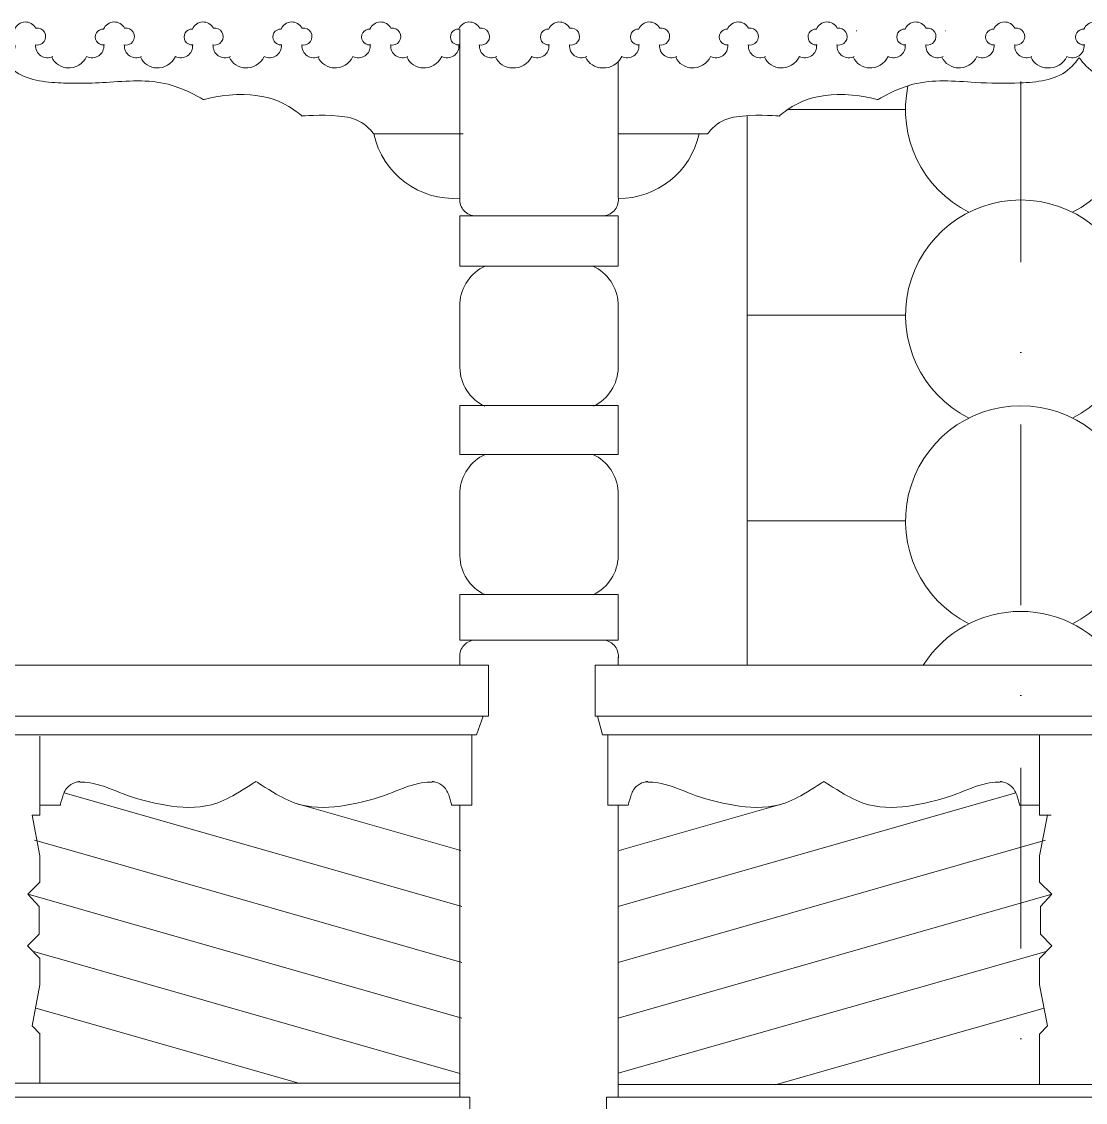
# Model space of a CAD drawing. Header units: millimetres. Extents: x 2399 to 111977, y 1313 to 59551.
# Drawn here: x 64802 to 66880, y 32044 to 34155 of the extents above; entities that cross this region are included whole.
import ezdxf

# ---------------------------------------------------------------- set-up
doc = ezdxf.new("R2010")
doc.units = ezdxf.units.MM
doc.linetypes.add('Штрихпунктирная', pattern=[670.277762, 352.777767, -176.388884, 0, -141.111112])
doc.layers.add('hatch1', color=7, linetype='Continuous', lineweight=20, true_color=0x6a6a6a)
doc.layers.add('main line', color=7, linetype='Continuous', lineweight=13)

msp = doc.modelspace()

# ---------------------------------------------------------------- linework, layer by layer
at = {"layer": 'hatch1', "color": 251, "linetype": 'Continuous', "lineweight": 20, "true_color": 0x6a6a6a}
for p, q in [((66528.285, 33983.1861), (66298.4327, 33983.1861)), ((66528.285, 33581.3306), (66218.8599, 33581.3306)), ((66528.285, 33179.475), (66218.8599, 33179.475))]:
    msp.add_line(p, q, dxfattribs=at)
for centre, start, end in [((66753.285, 33983.1861), 296.7457516, 13.4205969), ((66753.285, 33983.1861), 168.1515195, 243.2542484), ((66753.285, 33581.3306), 296.7457516, 243.2542484), ((66753.285, 33179.475), 296.7457516, 243.2542484), ((66753.285, 32777.6195), 32.2143115, 147.7856885)]:
    msp.add_arc(centre, 225, start, end, dxfattribs=at)
at = {"layer": 'main line', "color": 7, "linetype": 'Штрихпунктирная', "lineweight": 13}
msp.add_line((66753.285, 34708.1489), (66753.285, 28056.0929), dxfattribs=at)
at = {"layer": 'main line', "color": 7, "linetype": 'Continuous', "lineweight": 13}
for p, q in [((65657.8225, 33809.6116), (65657.8225, 34140.0364)), ((65966.935, 33809.6116), (65966.935, 34076.2195)), ((66218.8599, 32897.5642), (66218.8599, 33970.9791)), ((65966.9838, 33775.1439), (65657.8713, 33775.1439)), ((65657.8713, 33677.2288), (65657.8713, 33775.1439)), ((65966.9838, 33677.2288), (65966.9838, 33775.1439)), ((65966.9838, 33677.2288), (65657.8713, 33677.2288)), ((65657.8713, 33478.8873), (65657.8713, 33604.6822)), ((65657.8713, 33478.8873), (65657.8713, 33604.6822)), ((65966.9838, 33478.8873), (65966.9838, 33604.6822)), ((65966.9838, 33404.9988), (65657.8713, 33404.9988)), ((65657.8713, 33309.3166), (65657.8713, 33404.9988)), ((65966.9838, 33309.3166), (65966.9838, 33404.9988)), ((65966.9838, 33309.3166), (65657.8713, 33309.3166)), ((65657.8713, 33110.975), (65657.8713, 33236.7699)), ((65657.8713, 33110.975), (65657.8713, 33236.7699)), ((65966.9838, 33110.975), (65966.9838, 33236.7699)), ((65966.9838, 33035.4044), (65657.8713, 33035.4044)), ((65657.8713, 32946.7311), (65657.8713, 33035.4044)), ((65966.9838, 32946.7311), (65966.9838, 33035.4044)), ((65966.9838, 32946.7311), (65657.8713, 32946.7311)), ((65657.8225, 32897.5642), (65657.8225, 32913.2002)), ((65966.935, 32897.5642), (65966.935, 32913.2002)), ((63853.769, 32897.5642), (64911.9605, 32897.5642)), ((64911.9605, 32897.5642), (65713.5745, 32897.5642)), ((65713.5745, 32797.6933), (65713.5745, 32897.393)), ((65922.3324, 32897.5642), (67812.9064, 32897.5642)), ((65922.3324, 32797.6933), (65922.3324, 32897.5642)), ((63863.4859, 32797.6933), (64911.9605, 32797.6933)), ((64911.9605, 32797.6933), (65713.5745, 32797.6933)), ((65690.1201, 32761.7402), (65703.4296, 32797.6933)), ((65922.3324, 32797.6933), (67812.9064, 32797.6933)), ((65926.574, 32797.6933), (65936.2076, 32761.7402)), ((63883.5478, 32761.7402), (64911.9605, 32761.7402)), ((64837.6329, 32759.1498), (64837.6329, 32604.7052)), ((64911.9605, 32761.7402), (65690.1201, 32761.7402)), ((65681.3237, 32762.2018), (65681.3237, 32624.359)), ((65936.2076, 32761.7402), (67794.0375, 32761.7402)), ((65947.056, 32762.2018), (65947.056, 32624.359)), ((66790.0944, 32762.2018), (66790.0944, 32604.7052)), ((65661.4448, 32425.9717), (64884.6022, 32648.2451)), ((65966.935, 32425.9717), (66743.7776, 32648.2451)), ((64837.6329, 32624.359), (64877.3909, 32624.359)), ((65659.6465, 32535.5034), (65335.9352, 32628.125)), ((65681.3237, 32624.359), (65641.5658, 32624.359)), ((65657.8225, 32053.5596), (65657.8225, 32624.359)), ((65947.056, 32624.359), (65986.814, 32624.359)), ((65966.935, 32053.5596), (65966.935, 32624.359)), ((65968.7333, 32535.5034), (66292.4446, 32628.125)), ((66790.7469, 32624.359), (66750.9889, 32624.359)), ((64822.0445, 32604.7052), (64837.6329, 32524.96)), ((64822.0445, 32604.7052), (64837.6329, 32604.7052)), ((66790.0944, 32604.7052), (66813.0282, 32604.7052)), ((66805.6827, 32604.7052), (66790.0944, 32524.96)), ((64911.9605, 32531.4001), (64826.7995, 32555.7667)), ((65966.935, 32316.9545), (66801.5802, 32555.7667)), ((64837.6329, 32524.96), (64837.6329, 32473.5165)), ((65661.4448, 32316.9545), (64911.9605, 32531.4001)), ((66790.0944, 32524.96), (66790.0944, 32473.5165)), ((64837.6329, 32473.5165), (64813.5975, 32450.022)), ((66790.0944, 32473.5165), (66814.1297, 32450.022)), ((64813.5975, 32450.022), (64836.0174, 32426.0526)), ((64911.9605, 32422.3829), (64814.3342, 32450.3161)), ((65966.935, 32207.9374), (66814.0456, 32450.3161)), ((66814.1297, 32450.022), (66791.7099, 32426.0526)), ((64836.0174, 32426.0526), (64836.0174, 32372.0858)), ((66791.7099, 32426.0526), (66791.7099, 32372.0858)), ((65661.4448, 32207.9374), (64911.9605, 32422.3829)), ((64813.502, 32349.5705), (64836.0174, 32372.0858)), ((66814.2252, 32349.5705), (66791.7099, 32372.0858)), ((64837.6329, 32324.6219), (64813.502, 32349.5705)), ((66790.0944, 32324.6219), (66814.2252, 32349.5705)), ((64911.9605, 32313.3657), (64825.1475, 32338.205)), ((64837.6329, 32273.1785), (64837.6329, 32324.6219)), ((65966.935, 32100.3656), (66803.2323, 32338.205)), ((66790.0944, 32273.1785), (66790.0944, 32324.6219)), ((65657.8225, 32099.9566), (64911.9605, 32313.3657)), ((64822.0445, 32193.4333), (64837.6329, 32273.1785)), ((66805.6827, 32193.4333), (66790.0944, 32273.1785)), ((64911.9605, 32204.3486), (64829.4458, 32227.958)), ((66273.7335, 32077.6855), (66798.9339, 32227.958)), ((65342.9542, 32081.0309), (64911.9605, 32204.3486)), ((64822.0445, 32193.4333), (64837.8264, 32176.672)), ((64837.6329, 32176.9358), (64837.6329, 32081.0309)), ((66805.6827, 32193.4333), (66790.0944, 32176.672)), ((66790.0944, 32176.672), (66790.0944, 32078.6252)), ((63951.148, 32081.0309), (64911.9605, 32081.0309)), ((64911.9605, 32081.0309), (65657.7538, 32081.0309)), ((65966.935, 32078.6252), (67763.4679, 32078.6252)), ((63963.7148, 32053.5596), (64911.9605, 32053.5596)), ((64911.9605, 32053.5596), (65677.4592, 32053.5596)), ((65677.4592, 32053.5596), (65677.4592, 31973.9084)), ((65944.2776, 32053.5596), (67781.3765, 32053.5596)), ((65944.2776, 32053.5596), (65944.2776, 31973.9084))]:
    msp.add_line(p, q, dxfattribs=at)
at = {"layer": 'main line', "color": 7, "linetype": 'Continuous', "lineweight": 13, "flags": 128}
for points in [[(64828.044, 34109.3527, 1.219803903), (64829.4744, 34142.0346, 0.63216014), (64788.5104, 34140.0364, 1.067465283), (64788.7452, 34109.3527, -0.60309642), (64755.3534, 34086.5865)], [(64828.044, 34109.3527, 1.219803903), (64829.4744, 34142.0346, 0.63216014), (64788.5104, 34140.0364, 1.067465283), (64788.7452, 34109.3527, -0.60309642), (64755.3534, 34086.5865)], [(64828.044, 34109.3527, 1.219803903), (64829.4744, 34142.0346, 0.63216014), (64788.5104, 34140.0364, 1.067465283), (64788.7452, 34109.3527, -0.60309642), (64755.3534, 34086.5865)], [(64828.044, 34109.3527, 1.219803903), (64829.4744, 34142.0346, 0.63216014), (64788.5104, 34140.0364, 1.067465283), (64788.7452, 34109.3527, -0.60309642), (64755.3534, 34086.5865)], [(64828.044, 34109.3527, 1.219803903), (64829.4744, 34142.0346, 0.63216014), (64788.5104, 34140.0364, 1.067465283), (64788.7452, 34109.3527, -0.60309642), (64755.3534, 34086.5865)], [(64828.044, 34109.3527, 1.219803903), (64829.4744, 34142.0346, 0.63216014), (64788.5104, 34140.0364, 1.067465283), (64788.7452, 34109.3527, -0.60309642), (64755.3534, 34086.5865)], [(65001.4559, 34109.3527, 1.219803903), (65002.8864, 34142.0346, 0.63216014), (64961.9224, 34140.0364, 1.067465283), (64962.1571, 34109.3527, -0.60309642), (64928.7654, 34086.5865)], [(65001.4559, 34109.3527, 1.219803903), (65002.8864, 34142.0346, 0.63216014), (64961.9224, 34140.0364, 1.067465283), (64962.1571, 34109.3527, -0.60309642), (64928.7654, 34086.5865)], [(65001.4559, 34109.3527, 1.219803903), (65002.8864, 34142.0346, 0.63216014), (64961.9224, 34140.0364, 1.067465283), (64962.1571, 34109.3527, -0.60309642), (64928.7654, 34086.5865)], [(65001.4559, 34109.3527, 1.219803903), (65002.8864, 34142.0346, 0.63216014), (64961.9224, 34140.0364, 1.067465283), (64962.1571, 34109.3527, -0.60309642), (64928.7654, 34086.5865)], [(65001.4559, 34109.3527, 1.219803903), (65002.8864, 34142.0346, 0.63216014), (64961.9224, 34140.0364, 1.067465283), (64962.1571, 34109.3527, -0.60309642), (64928.7654, 34086.5865)], [(65001.4559, 34109.3527, 1.219803903), (65002.8864, 34142.0346, 0.63216014), (64961.9224, 34140.0364, 1.067465283), (64962.1571, 34109.3527, -0.60309642), (64928.7654, 34086.5865)], [(65174.8679, 34109.3527, 1.219803903), (65176.2984, 34142.0346, 0.63216014), (65135.3343, 34140.0364, 1.067465283), (65135.5691, 34109.3527, -0.60309642), (65102.1773, 34086.5865)], [(65174.8679, 34109.3527, 1.219803903), (65176.2984, 34142.0346, 0.63216014), (65135.3343, 34140.0364, 1.067465283), (65135.5691, 34109.3527, -0.60309642), (65102.1773, 34086.5865)], [(65174.8679, 34109.3527, 1.219803903), (65176.2984, 34142.0346, 0.63216014), (65135.3343, 34140.0364, 1.067465283), (65135.5691, 34109.3527, -0.60309642), (65102.1773, 34086.5865)], [(65174.8679, 34109.3527, 1.219803903), (65176.2984, 34142.0346, 0.63216014), (65135.3343, 34140.0364, 1.067465283), (65135.5691, 34109.3527, -0.60309642), (65102.1773, 34086.5865)], [(65174.8679, 34109.3527, 1.219803903), (65176.2984, 34142.0346, 0.63216014), (65135.3343, 34140.0364, 1.067465283), (65135.5691, 34109.3527, -0.60309642), (65102.1773, 34086.5865)], [(65174.8679, 34109.3527, 1.219803903), (65176.2984, 34142.0346, 0.63216014), (65135.3343, 34140.0364, 1.067465283), (65135.5691, 34109.3527, -0.60309642), (65102.1773, 34086.5865)], [(65348.2799, 34109.3527, 1.219803903), (65349.7103, 34142.0346, 0.63216014), (65308.7463, 34140.0364, 1.067465283), (65308.9811, 34109.3527, -0.60309642), (65275.5893, 34086.5865)], [(65348.2799, 34109.3527, 1.219803903), (65349.7103, 34142.0346, 0.63216014), (65308.7463, 34140.0364, 1.067465283), (65308.9811, 34109.3527, -0.60309642), (65275.5893, 34086.5865)], [(65348.2799, 34109.3527, 1.219803903), (65349.7103, 34142.0346, 0.63216014), (65308.7463, 34140.0364, 1.067465283), (65308.9811, 34109.3527, -0.60309642), (65275.5893, 34086.5865)], [(65348.2799, 34109.3527, 1.219803903), (65349.7103, 34142.0346, 0.63216014), (65308.7463, 34140.0364, 1.067465283), (65308.9811, 34109.3527, -0.60309642), (65275.5893, 34086.5865)], [(65348.2799, 34109.3527, 1.219803903), (65349.7103, 34142.0346, 0.63216014), (65308.7463, 34140.0364, 1.067465283), (65308.9811, 34109.3527, -0.60309642), (65275.5893, 34086.5865)], [(65348.2799, 34109.3527, 1.219803903), (65349.7103, 34142.0346, 0.63216014), (65308.7463, 34140.0364, 1.067465283), (65308.9811, 34109.3527, -0.60309642), (65275.5893, 34086.5865)], [(65521.6918, 34109.3527, 1.219803903), (65523.1223, 34142.0346, 0.63216014), (65482.1583, 34140.0364, 1.067465283), (65482.393, 34109.3527, -0.60309642), (65449.0013, 34086.5865)], [(65521.6918, 34109.3527, 1.219803903), (65523.1223, 34142.0346, 0.63216014), (65482.1583, 34140.0364, 1.067465283), (65482.393, 34109.3527, -0.60309642), (65449.0013, 34086.5865)], [(65521.6918, 34109.3527, 1.219803903), (65523.1223, 34142.0346, 0.63216014), (65482.1583, 34140.0364, 1.067465283), (65482.393, 34109.3527, -0.60309642), (65449.0013, 34086.5865)], [(65521.6918, 34109.3527, 1.219803903), (65523.1223, 34142.0346, 0.63216014), (65482.1583, 34140.0364, 1.067465283), (65482.393, 34109.3527, -0.60309642), (65449.0013, 34086.5865)], [(65521.6918, 34109.3527, 1.219803903), (65523.1223, 34142.0346, 0.63216014), (65482.1583, 34140.0364, 1.067465283), (65482.393, 34109.3527, -0.60309642), (65449.0013, 34086.5865)], [(65521.6918, 34109.3527, 1.219803903), (65523.1223, 34142.0346, 0.63216014), (65482.1583, 34140.0364, 1.067465283), (65482.393, 34109.3527, -0.60309642), (65449.0013, 34086.5865)], [(65695.1038, 34109.3527, 1.219803903), (65696.5343, 34142.0346, 0.63216014), (65655.5702, 34140.0364, 1.067465283), (65655.805, 34109.3527, -0.60309642), (65622.4132, 34086.5865)], [(65695.1038, 34109.3527, 1.219803903), (65696.5343, 34142.0346, 0.63216014), (65655.5702, 34140.0364, 1.067465283), (65655.805, 34109.3527, -0.60309642), (65622.4132, 34086.5865)], [(65695.1038, 34109.3527, 1.219803903), (65696.5343, 34142.0346, 0.63216014), (65655.5702, 34140.0364, 1.067465283), (65655.805, 34109.3527, -0.60309642), (65622.4132, 34086.5865)], [(65695.1038, 34109.3527, 1.219803903), (65696.5343, 34142.0346, 0.63216014), (65655.5702, 34140.0364, 1.067465283), (65655.805, 34109.3527, -0.60309642), (65622.4132, 34086.5865)], [(65695.1038, 34109.3527, 1.219803903), (65696.5343, 34142.0346, 0.63216014), (65655.5702, 34140.0364, 1.067465283), (65655.805, 34109.3527, -0.60309642), (65622.4132, 34086.5865)], [(65695.1038, 34109.3527, 1.219803903), (65696.5343, 34142.0346, 0.63216014), (65655.5702, 34140.0364, 1.067465283), (65655.805, 34109.3527, -0.60309642), (65622.4132, 34086.5865)], [(65870.9705, 34109.3527, 1.219803903), (65872.4009, 34142.0346, 0.63216014), (65831.4369, 34140.0364, 1.067465283), (65831.6717, 34109.3527, -0.60309642), (65798.2799, 34086.5865)], [(65870.9705, 34109.3527, 1.219803903), (65872.4009, 34142.0346, 0.63216014), (65831.4369, 34140.0364, 1.067465283), (65831.6717, 34109.3527, -0.60309642), (65798.2799, 34086.5865)], [(65870.9705, 34109.3527, 1.219803903), (65872.4009, 34142.0346, 0.63216014), (65831.4369, 34140.0364, 1.067465283), (65831.6717, 34109.3527, -0.60309642), (65798.2799, 34086.5865)], [(65870.9705, 34109.3527, 1.219803903), (65872.4009, 34142.0346, 0.63216014), (65831.4369, 34140.0364, 1.067465283), (65831.6717, 34109.3527, -0.60309642), (65798.2799, 34086.5865)], [(65870.9705, 34109.3527, 1.219803903), (65872.4009, 34142.0346, 0.63216014), (65831.4369, 34140.0364, 1.067465283), (65831.6717, 34109.3527, -0.60309642), (65798.2799, 34086.5865)], [(65870.9705, 34109.3527, 1.219803903), (65872.4009, 34142.0346, 0.63216014), (65831.4369, 34140.0364, 1.067465283), (65831.6717, 34109.3527, -0.60309642), (65798.2799, 34086.5865)], [(66046.8372, 34109.3527, 1.219803903), (66048.2676, 34142.0346, 0.63216014), (66007.3036, 34140.0364, 1.067465283), (66007.5384, 34109.3527, -0.60309642), (65974.1466, 34086.5865)], [(66046.8372, 34109.3527, 1.219803903), (66048.2676, 34142.0346, 0.63216014), (66007.3036, 34140.0364, 1.067465283), (66007.5384, 34109.3527, -0.60309642), (65974.1466, 34086.5865)], [(66046.8372, 34109.3527, 1.219803903), (66048.2676, 34142.0346, 0.63216014), (66007.3036, 34140.0364, 1.067465283), (66007.5384, 34109.3527, -0.60309642), (65974.1466, 34086.5865)], [(66046.8372, 34109.3527, 1.219803903), (66048.2676, 34142.0346, 0.63216014), (66007.3036, 34140.0364, 1.067465283), (66007.5384, 34109.3527, -0.60309642), (65974.1466, 34086.5865)], [(66046.8372, 34109.3527, 1.219803903), (66048.2676, 34142.0346, 0.63216014), (66007.3036, 34140.0364, 1.067465283), (66007.5384, 34109.3527, -0.60309642), (65974.1466, 34086.5865)], [(66046.8372, 34109.3527, 1.219803903), (66048.2676, 34142.0346, 0.63216014), (66007.3036, 34140.0364, 1.067465283), (66007.5384, 34109.3527, -0.60309642), (65974.1466, 34086.5865)], [(66220.2492, 34109.3527, 1.219803903), (66221.6796, 34142.0346, 0.63216014), (66180.7156, 34140.0364, 1.067465283), (66180.9503, 34109.3527, -0.60309642), (66147.5586, 34086.5865)], [(66220.2492, 34109.3527, 1.219803903), (66221.6796, 34142.0346, 0.63216014), (66180.7156, 34140.0364, 1.067465283), (66180.9503, 34109.3527, -0.60309642), (66147.5586, 34086.5865)], [(66220.2492, 34109.3527, 1.219803903), (66221.6796, 34142.0346, 0.63216014), (66180.7156, 34140.0364, 1.067465283), (66180.9503, 34109.3527, -0.60309642), (66147.5586, 34086.5865)], [(66220.2492, 34109.3527, 1.219803903), (66221.6796, 34142.0346, 0.63216014), (66180.7156, 34140.0364, 1.067465283), (66180.9503, 34109.3527, -0.60309642), (66147.5586, 34086.5865)], [(66220.2492, 34109.3527, 1.219803903), (66221.6796, 34142.0346, 0.63216014), (66180.7156, 34140.0364, 1.067465283), (66180.9503, 34109.3527, -0.60309642), (66147.5586, 34086.5865)], [(66220.2492, 34109.3527, 1.219803903), (66221.6796, 34142.0346, 0.63216014), (66180.7156, 34140.0364, 1.067465283), (66180.9503, 34109.3527, -0.60309642), (66147.5586, 34086.5865)], [(66393.6611, 34109.3527, 1.219803903), (66395.0916, 34142.0346, 0.63216014), (66354.1276, 34140.0364, 1.067465283), (66354.3623, 34109.3527, -0.60309642), (66320.9705, 34086.5865)], [(66393.6611, 34109.3527, 1.219803903), (66395.0916, 34142.0346, 0.63216014), (66354.1276, 34140.0364, 1.067465283), (66354.3623, 34109.3527, -0.60309642), (66320.9705, 34086.5865)], [(66393.6611, 34109.3527, 1.219803903), (66395.0916, 34142.0346, 0.63216014), (66354.1276, 34140.0364, 1.067465283), (66354.3623, 34109.3527, -0.60309642), (66320.9705, 34086.5865)], [(66393.6611, 34109.3527, 1.219803903), (66395.0916, 34142.0346, 0.63216014), (66354.1276, 34140.0364, 1.067465283), (66354.3623, 34109.3527, -0.60309642), (66320.9705, 34086.5865)], [(66393.6611, 34109.3527, 1.219803903), (66395.0916, 34142.0346, 0.63216014), (66354.1276, 34140.0364, 1.067465283), (66354.3623, 34109.3527, -0.60309642), (66320.9705, 34086.5865)], [(66393.6611, 34109.3527, 1.219803903), (66395.0916, 34142.0346, 0.63216014), (66354.1276, 34140.0364, 1.067465283), (66354.3623, 34109.3527, -0.60309642), (66320.9705, 34086.5865)], [(66433.244, 34136.9236, -0.017938026), (66432.0726, 34136.6798)], [(66433.244, 34136.9236, -0.017938026), (66432.0726, 34136.6798)], [(66433.244, 34136.9236, -0.017938026), (66432.0726, 34136.6798)], [(66433.244, 34136.9236, -0.017938026), (66432.0726, 34136.6798)], [(66433.244, 34136.9236, -0.017938026), (66432.0726, 34136.6798)], [(66433.244, 34136.9236, -0.017938026), (66432.0726, 34136.6798)], [(66567.0731, 34109.3527, 1.219803903), (66568.5035, 34142.0346, 0.63216014), (66527.5395, 34140.0364, 1.067465283), (66527.7743, 34109.3527, -0.60309642), (66494.3825, 34086.5865)], [(66567.0731, 34109.3527, 1.219803903), (66568.5035, 34142.0346, 0.63216014), (66527.5395, 34140.0364, 1.067465283), (66527.7743, 34109.3527, -0.60309642), (66494.3825, 34086.5865)], [(66567.0731, 34109.3527, 1.219803903), (66568.5035, 34142.0346, 0.63216014), (66527.5395, 34140.0364, 1.067465283), (66527.7743, 34109.3527, -0.60309642), (66494.3825, 34086.5865)], [(66567.0731, 34109.3527, 1.219803903), (66568.5035, 34142.0346, 0.63216014), (66527.5395, 34140.0364, 1.067465283), (66527.7743, 34109.3527, -0.60309642), (66494.3825, 34086.5865)], [(66567.0731, 34109.3527, 1.219803903), (66568.5035, 34142.0346, 0.63216014), (66527.5395, 34140.0364, 1.067465283), (66527.7743, 34109.3527, -0.60309642), (66494.3825, 34086.5865)], [(66567.0731, 34109.3527, 1.219803903), (66568.5035, 34142.0346, 0.63216014), (66527.5395, 34140.0364, 1.067465283), (66527.7743, 34109.3527, -0.60309642), (66494.3825, 34086.5865)], [(66606.6559, 34136.9236, -0.017938026), (66605.4846, 34136.6798)], [(66606.6559, 34136.9236, -0.017938026), (66605.4846, 34136.6798)], [(66606.6559, 34136.9236, -0.017938026), (66605.4846, 34136.6798)], [(66606.6559, 34136.9236, -0.017938026), (66605.4846, 34136.6798)], [(66606.6559, 34136.9236, -0.017938026), (66605.4846, 34136.6798)], [(66606.6559, 34136.9236, -0.017938026), (66605.4846, 34136.6798)], [(66740.4851, 34109.3527, 1.219803903), (66741.9155, 34142.0346, 0.63216014), (66700.9515, 34140.0364, 1.067465283), (66701.1862, 34109.3527, -0.60309642), (66667.7945, 34086.5865)], [(66740.4851, 34109.3527, 1.219803903), (66741.9155, 34142.0346, 0.63216014), (66700.9515, 34140.0364, 1.067465283), (66701.1862, 34109.3527, -0.60309642), (66667.7945, 34086.5865)], [(66740.4851, 34109.3527, 1.219803903), (66741.9155, 34142.0346, 0.63216014), (66700.9515, 34140.0364, 1.067465283), (66701.1862, 34109.3527, -0.60309642), (66667.7945, 34086.5865)], [(66740.4851, 34109.3527, 1.219803903), (66741.9155, 34142.0346, 0.63216014), (66700.9515, 34140.0364, 1.067465283), (66701.1862, 34109.3527, -0.60309642), (66667.7945, 34086.5865)], [(66740.4851, 34109.3527, 1.219803903), (66741.9155, 34142.0346, 0.63216014), (66700.9515, 34140.0364, 1.067465283), (66701.1862, 34109.3527, -0.60309642), (66667.7945, 34086.5865)], [(66740.4851, 34109.3527, 1.219803903), (66741.9155, 34142.0346, 0.63216014), (66700.9515, 34140.0364, 1.067465283), (66701.1862, 34109.3527, -0.60309642), (66667.7945, 34086.5865)], [(66916.3518, 34109.3527, 1.219803903), (66917.7822, 34142.0346, 0.63216014), (66876.8182, 34140.0364, 1.067465283), (66877.0529, 34109.3527, -0.60309642), (66843.6612, 34086.5865)], [(66916.3518, 34109.3527, 1.219803903), (66917.7822, 34142.0346, 0.63216014), (66876.8182, 34140.0364, 1.067465283), (66877.0529, 34109.3527, -0.60309642), (66843.6612, 34086.5865)], [(66916.3518, 34109.3527, 1.219803903), (66917.7822, 34142.0346, 0.63216014), (66876.8182, 34140.0364, 1.067465283), (66877.0529, 34109.3527, -0.60309642), (66843.6612, 34086.5865)], [(66916.3518, 34109.3527, 1.219803903), (66917.7822, 34142.0346, 0.63216014), (66876.8182, 34140.0364, 1.067465283), (66877.0529, 34109.3527, -0.60309642), (66843.6612, 34086.5865)], [(66916.3518, 34109.3527, 1.219803903), (66917.7822, 34142.0346, 0.63216014), (66876.8182, 34140.0364, 1.067465283), (66877.0529, 34109.3527, -0.60309642), (66843.6612, 34086.5865)], [(66916.3518, 34109.3527, 1.219803903), (66917.7822, 34142.0346, 0.63216014), (66876.8182, 34140.0364, 1.067465283), (66877.0529, 34109.3527, -0.60309642), (66843.6612, 34086.5865)], [(64829.2417, 34109.3527, 0.60309642), (64862.6334, 34086.5865)], [(64829.2417, 34109.3527, 0.60309642), (64862.6334, 34086.5865)], [(64829.2417, 34109.3527, 0.60309642), (64862.6334, 34086.5865)], [(64829.2417, 34109.3527, 0.60309642), (64862.6334, 34086.5865)], [(64829.2417, 34109.3527, 0.60309642), (64862.6334, 34086.5865)], [(64829.2417, 34109.3527, 0.60309642), (64862.6334, 34086.5865)], [(64963.3548, 34109.3527, -0.017938026), (64962.1835, 34109.1088)], [(64963.3548, 34109.3527, -0.017938026), (64962.1835, 34109.1088)], [(64963.3548, 34109.3527, -0.017938026), (64962.1835, 34109.1088)], [(64963.3548, 34109.3527, -0.017938026), (64962.1835, 34109.1088)], [(64963.3548, 34109.3527, -0.017938026), (64962.1835, 34109.1088)], [(64963.3548, 34109.3527, -0.017938026), (64962.1835, 34109.1088)], [(65002.6537, 34109.3527, 0.60309642), (65036.0454, 34086.5865)], [(65002.6537, 34109.3527, 0.60309642), (65036.0454, 34086.5865)], [(65002.6537, 34109.3527, 0.60309642), (65036.0454, 34086.5865)], [(65002.6537, 34109.3527, 0.60309642), (65036.0454, 34086.5865)], [(65002.6537, 34109.3527, 0.60309642), (65036.0454, 34086.5865)], [(65002.6537, 34109.3527, 0.60309642), (65036.0454, 34086.5865)], [(65136.7668, 34109.3527, -0.017938026), (65135.5954, 34109.1088)], [(65136.7668, 34109.3527, -0.017938026), (65135.5954, 34109.1088)], [(65136.7668, 34109.3527, -0.017938026), (65135.5954, 34109.1088)], [(65136.7668, 34109.3527, -0.017938026), (65135.5954, 34109.1088)], [(65136.7668, 34109.3527, -0.017938026), (65135.5954, 34109.1088)], [(65136.7668, 34109.3527, -0.017938026), (65135.5954, 34109.1088)], [(65176.0656, 34109.3527, 0.60309642), (65209.4574, 34086.5865)], [(65176.0656, 34109.3527, 0.60309642), (65209.4574, 34086.5865)], [(65176.0656, 34109.3527, 0.60309642), (65209.4574, 34086.5865)], [(65176.0656, 34109.3527, 0.60309642), (65209.4574, 34086.5865)], [(65176.0656, 34109.3527, 0.60309642), (65209.4574, 34086.5865)], [(65176.0656, 34109.3527, 0.60309642), (65209.4574, 34086.5865)], [(65310.1788, 34109.3527, -0.017938026), (65309.0074, 34109.1088)], [(65310.1788, 34109.3527, -0.017938026), (65309.0074, 34109.1088)], [(65310.1788, 34109.3527, -0.017938026), (65309.0074, 34109.1088)], [(65310.1788, 34109.3527, -0.017938026), (65309.0074, 34109.1088)], [(65310.1788, 34109.3527, -0.017938026), (65309.0074, 34109.1088)], [(65310.1788, 34109.3527, -0.017938026), (65309.0074, 34109.1088)], [(65349.4776, 34109.3527, 0.60309642), (65382.8693, 34086.5865)], [(65349.4776, 34109.3527, 0.60309642), (65382.8693, 34086.5865)], [(65349.4776, 34109.3527, 0.60309642), (65382.8693, 34086.5865)], [(65349.4776, 34109.3527, 0.60309642), (65382.8693, 34086.5865)], [(65349.4776, 34109.3527, 0.60309642), (65382.8693, 34086.5865)], [(65349.4776, 34109.3527, 0.60309642), (65382.8693, 34086.5865)], [(65483.5907, 34109.3527, -0.017938026), (65482.4194, 34109.1088)], [(65483.5907, 34109.3527, -0.017938026), (65482.4194, 34109.1088)], [(65483.5907, 34109.3527, -0.017938026), (65482.4194, 34109.1088)], [(65483.5907, 34109.3527, -0.017938026), (65482.4194, 34109.1088)], [(65483.5907, 34109.3527, -0.017938026), (65482.4194, 34109.1088)], [(65483.5907, 34109.3527, -0.017938026), (65482.4194, 34109.1088)], [(65522.8895, 34109.3527, 0.60309642), (65556.2813, 34086.5865)], [(65522.8895, 34109.3527, 0.60309642), (65556.2813, 34086.5865)], [(65522.8895, 34109.3527, 0.60309642), (65556.2813, 34086.5865)], [(65522.8895, 34109.3527, 0.60309642), (65556.2813, 34086.5865)], [(65522.8895, 34109.3527, 0.60309642), (65556.2813, 34086.5865)], [(65522.8895, 34109.3527, 0.60309642), (65556.2813, 34086.5865)], [(65657.0027, 34109.3527, -0.017938026), (65655.8313, 34109.1088)], [(65657.0027, 34109.3527, -0.017938026), (65655.8313, 34109.1088)], [(65657.0027, 34109.3527, -0.017938026), (65655.8313, 34109.1088)], [(65657.0027, 34109.3527, -0.017938026), (65655.8313, 34109.1088)], [(65657.0027, 34109.3527, -0.017938026), (65655.8313, 34109.1088)], [(65657.0027, 34109.3527, -0.017938026), (65655.8313, 34109.1088)], [(65696.3015, 34109.3527, 0.60309642), (65729.6933, 34086.5865)], [(65696.3015, 34109.3527, 0.60309642), (65729.6933, 34086.5865)], [(65696.3015, 34109.3527, 0.60309642), (65729.6933, 34086.5865)], [(65696.3015, 34109.3527, 0.60309642), (65729.6933, 34086.5865)], [(65696.3015, 34109.3527, 0.60309642), (65729.6933, 34086.5865)], [(65696.3015, 34109.3527, 0.60309642), (65729.6933, 34086.5865)], [(65832.8694, 34109.3527, -0.017938026), (65831.698, 34109.1088)], [(65832.8694, 34109.3527, -0.017938026), (65831.698, 34109.1088)], [(65832.8694, 34109.3527, -0.017938026), (65831.698, 34109.1088)], [(65832.8694, 34109.3527, -0.017938026), (65831.698, 34109.1088)], [(65832.8694, 34109.3527, -0.017938026), (65831.698, 34109.1088)], [(65832.8694, 34109.3527, -0.017938026), (65831.698, 34109.1088)], [(65872.1682, 34109.3527, 0.60309642), (65905.56, 34086.5865)], [(65872.1682, 34109.3527, 0.60309642), (65905.56, 34086.5865)], [(65872.1682, 34109.3527, 0.60309642), (65905.56, 34086.5865)], [(65872.1682, 34109.3527, 0.60309642), (65905.56, 34086.5865)], [(65872.1682, 34109.3527, 0.60309642), (65905.56, 34086.5865)], [(65872.1682, 34109.3527, 0.60309642), (65905.56, 34086.5865)], [(66008.7361, 34109.3527, -0.017938026), (66007.5647, 34109.1088)], [(66008.7361, 34109.3527, -0.017938026), (66007.5647, 34109.1088)], [(66008.7361, 34109.3527, -0.017938026), (66007.5647, 34109.1088)], [(66008.7361, 34109.3527, -0.017938026), (66007.5647, 34109.1088)], [(66008.7361, 34109.3527, -0.017938026), (66007.5647, 34109.1088)], [(66008.7361, 34109.3527, -0.017938026), (66007.5647, 34109.1088)], [(66048.0349, 34109.3527, 0.60309642), (66081.4267, 34086.5865)], [(66048.0349, 34109.3527, 0.60309642), (66081.4267, 34086.5865)], [(66048.0349, 34109.3527, 0.60309642), (66081.4267, 34086.5865)], [(66048.0349, 34109.3527, 0.60309642), (66081.4267, 34086.5865)], [(66048.0349, 34109.3527, 0.60309642), (66081.4267, 34086.5865)], [(66048.0349, 34109.3527, 0.60309642), (66081.4267, 34086.5865)], [(66182.1481, 34109.3527, -0.017938026), (66180.9767, 34109.1088)], [(66182.1481, 34109.3527, -0.017938026), (66180.9767, 34109.1088)], [(66182.1481, 34109.3527, -0.017938026), (66180.9767, 34109.1088)], [(66182.1481, 34109.3527, -0.017938026), (66180.9767, 34109.1088)], [(66182.1481, 34109.3527, -0.017938026), (66180.9767, 34109.1088)], [(66182.1481, 34109.3527, -0.017938026), (66180.9767, 34109.1088)], [(66221.4469, 34109.3527, 0.60309642), (66254.8386, 34086.5865)], [(66221.4469, 34109.3527, 0.60309642), (66254.8386, 34086.5865)], [(66221.4469, 34109.3527, 0.60309642), (66254.8386, 34086.5865)], [(66221.4469, 34109.3527, 0.60309642), (66254.8386, 34086.5865)], [(66221.4469, 34109.3527, 0.60309642), (66254.8386, 34086.5865)], [(66221.4469, 34109.3527, 0.60309642), (66254.8386, 34086.5865)], [(66355.56, 34109.3527, -0.017938026), (66354.3887, 34109.1088)], [(66355.56, 34109.3527, -0.017938026), (66354.3887, 34109.1088)], [(66355.56, 34109.3527, -0.017938026), (66354.3887, 34109.1088)], [(66355.56, 34109.3527, -0.017938026), (66354.3887, 34109.1088)], [(66355.56, 34109.3527, -0.017938026), (66354.3887, 34109.1088)], [(66355.56, 34109.3527, -0.017938026), (66354.3887, 34109.1088)], [(66394.8588, 34109.3527, 0.60309642), (66428.2506, 34086.5865)], [(66394.8588, 34109.3527, 0.60309642), (66428.2506, 34086.5865)], [(66394.8588, 34109.3527, 0.60309642), (66428.2506, 34086.5865)], [(66394.8588, 34109.3527, 0.60309642), (66428.2506, 34086.5865)], [(66394.8588, 34109.3527, 0.60309642), (66428.2506, 34086.5865)], [(66394.8588, 34109.3527, 0.60309642), (66428.2506, 34086.5865)], [(66528.972, 34109.3527, -0.017938026), (66527.8006, 34109.1088)], [(66528.972, 34109.3527, -0.017938026), (66527.8006, 34109.1088)], [(66528.972, 34109.3527, -0.017938026), (66527.8006, 34109.1088)], [(66528.972, 34109.3527, -0.017938026), (66527.8006, 34109.1088)], [(66528.972, 34109.3527, -0.017938026), (66527.8006, 34109.1088)], [(66528.972, 34109.3527, -0.017938026), (66527.8006, 34109.1088)], [(66568.2708, 34109.3527, 0.60309642), (66601.6626, 34086.5865)], [(66568.2708, 34109.3527, 0.60309642), (66601.6626, 34086.5865)], [(66568.2708, 34109.3527, 0.60309642), (66601.6626, 34086.5865)], [(66568.2708, 34109.3527, 0.60309642), (66601.6626, 34086.5865)], [(66568.2708, 34109.3527, 0.60309642), (66601.6626, 34086.5865)], [(66568.2708, 34109.3527, 0.60309642), (66601.6626, 34086.5865)], [(66741.6828, 34109.3527, 0.60309642), (66775.0745, 34086.5865)], [(66741.6828, 34109.3527, 0.60309642), (66775.0745, 34086.5865)], [(66741.6828, 34109.3527, 0.60309642), (66775.0745, 34086.5865)], [(66741.6828, 34109.3527, 0.60309642), (66775.0745, 34086.5865)], [(66741.6828, 34109.3527, 0.60309642), (66775.0745, 34086.5865)], [(66741.6828, 34109.3527, 0.60309642), (66775.0745, 34086.5865)], [(66878.2506, 34109.3527, -0.017938026), (66877.0793, 34109.1088)], [(66878.2506, 34109.3527, -0.017938026), (66877.0793, 34109.1088)], [(66878.2506, 34109.3527, -0.017938026), (66877.0793, 34109.1088)], [(66878.2506, 34109.3527, -0.017938026), (66877.0793, 34109.1088)], [(66878.2506, 34109.3527, -0.017938026), (66877.0793, 34109.1088)], [(66878.2506, 34109.3527, -0.017938026), (66877.0793, 34109.1088)], [(64860.519, 34085.6016, 0.304535594), (64893.2924, 34064.2429)], [(64860.519, 34085.6016, 0.304535594), (64893.2924, 34064.2429)], [(64860.519, 34085.6016, 0.304535594), (64893.2924, 34064.2429)], [(64860.519, 34085.6016, 0.304535594), (64893.2924, 34064.2429)], [(64860.519, 34085.6016, 0.304535594), (64893.2924, 34064.2429)], [(64860.519, 34085.6016, 0.304535594), (64893.2924, 34064.2429)], [(64890.8377, 34064.2429, 0.304535594), (64928.7654, 34086.5865)], [(64890.8377, 34064.2429, 0.304535594), (64928.7654, 34086.5865)], [(64890.8377, 34064.2429, 0.304535594), (64928.7654, 34086.5865)], [(64890.8377, 34064.2429, 0.304535594), (64928.7654, 34086.5865)], [(64890.8377, 34064.2429, 0.304535594), (64928.7654, 34086.5865)], [(64890.8377, 34064.2429, 0.304535594), (64928.7654, 34086.5865)], [(65033.931, 34085.6016, 0.304535594), (65066.7044, 34064.2429)], [(65033.931, 34085.6016, 0.304535594), (65066.7044, 34064.2429)], [(65033.931, 34085.6016, 0.304535594), (65066.7044, 34064.2429)], [(65033.931, 34085.6016, 0.304535594), (65066.7044, 34064.2429)], [(65033.931, 34085.6016, 0.304535594), (65066.7044, 34064.2429)], [(65033.931, 34085.6016, 0.304535594), (65066.7044, 34064.2429)], [(65064.2496, 34064.2429, 0.304535594), (65102.1773, 34086.5865)], [(65064.2496, 34064.2429, 0.304535594), (65102.1773, 34086.5865)], [(65064.2496, 34064.2429, 0.304535594), (65102.1773, 34086.5865)], [(65064.2496, 34064.2429, 0.304535594), (65102.1773, 34086.5865)], [(65064.2496, 34064.2429, 0.304535594), (65102.1773, 34086.5865)], [(65064.2496, 34064.2429, 0.304535594), (65102.1773, 34086.5865)], [(65207.343, 34085.6016, 0.304535594), (65240.1163, 34064.2429)], [(65207.343, 34085.6016, 0.304535594), (65240.1163, 34064.2429)], [(65207.343, 34085.6016, 0.304535594), (65240.1163, 34064.2429)], [(65207.343, 34085.6016, 0.304535594), (65240.1163, 34064.2429)], [(65207.343, 34085.6016, 0.304535594), (65240.1163, 34064.2429)], [(65207.343, 34085.6016, 0.304535594), (65240.1163, 34064.2429)], [(65237.6616, 34064.2429, 0.304535594), (65275.5893, 34086.5865)], [(65237.6616, 34064.2429, 0.304535594), (65275.5893, 34086.5865)], [(65237.6616, 34064.2429, 0.304535594), (65275.5893, 34086.5865)], [(65237.6616, 34064.2429, 0.304535594), (65275.5893, 34086.5865)], [(65237.6616, 34064.2429, 0.304535594), (65275.5893, 34086.5865)], [(65237.6616, 34064.2429, 0.304535594), (65275.5893, 34086.5865)], [(65380.7549, 34085.6016, 0.304535594), (65413.5283, 34064.2429)], [(65380.7549, 34085.6016, 0.304535594), (65413.5283, 34064.2429)], [(65380.7549, 34085.6016, 0.304535594), (65413.5283, 34064.2429)], [(65380.7549, 34085.6016, 0.304535594), (65413.5283, 34064.2429)], [(65380.7549, 34085.6016, 0.304535594), (65413.5283, 34064.2429)], [(65380.7549, 34085.6016, 0.304535594), (65413.5283, 34064.2429)], [(65411.0736, 34064.2429, 0.304535594), (65449.0013, 34086.5865)], [(65411.0736, 34064.2429, 0.304535594), (65449.0013, 34086.5865)], [(65411.0736, 34064.2429, 0.304535594), (65449.0013, 34086.5865)], [(65411.0736, 34064.2429, 0.304535594), (65449.0013, 34086.5865)], [(65411.0736, 34064.2429, 0.304535594), (65449.0013, 34086.5865)], [(65411.0736, 34064.2429, 0.304535594), (65449.0013, 34086.5865)], [(65554.1669, 34085.6016, 0.304535594), (65586.9403, 34064.2429)], [(65554.1669, 34085.6016, 0.304535594), (65586.9403, 34064.2429)], [(65554.1669, 34085.6016, 0.304535594), (65586.9403, 34064.2429)], [(65554.1669, 34085.6016, 0.304535594), (65586.9403, 34064.2429)], [(65554.1669, 34085.6016, 0.304535594), (65586.9403, 34064.2429)], [(65554.1669, 34085.6016, 0.304535594), (65586.9403, 34064.2429)], [(65584.4855, 34064.2429, 0.304535594), (65622.4132, 34086.5865)], [(65584.4855, 34064.2429, 0.304535594), (65622.4132, 34086.5865)], [(65584.4855, 34064.2429, 0.304535594), (65622.4132, 34086.5865)], [(65584.4855, 34064.2429, 0.304535594), (65622.4132, 34086.5865)], [(65584.4855, 34064.2429, 0.304535594), (65622.4132, 34086.5865)], [(65584.4855, 34064.2429, 0.304535594), (65622.4132, 34086.5865)], [(65727.5789, 34085.6016, 0.304535594), (65760.3522, 34064.2429)], [(65727.5789, 34085.6016, 0.304535594), (65760.3522, 34064.2429)], [(65727.5789, 34085.6016, 0.304535594), (65760.3522, 34064.2429)], [(65727.5789, 34085.6016, 0.304535594), (65760.3522, 34064.2429)], [(65727.5789, 34085.6016, 0.304535594), (65760.3522, 34064.2429)], [(65727.5789, 34085.6016, 0.304535594), (65760.3522, 34064.2429)], [(65760.3522, 34064.2429, 0.304535594), (65798.2799, 34086.5865)], [(65760.3522, 34064.2429, 0.304535594), (65798.2799, 34086.5865)], [(65760.3522, 34064.2429, 0.304535594), (65798.2799, 34086.5865)], [(65760.3522, 34064.2429, 0.304535594), (65798.2799, 34086.5865)], [(65760.3522, 34064.2429, 0.304535594), (65798.2799, 34086.5865)], [(65760.3522, 34064.2429, 0.304535594), (65798.2799, 34086.5865)], [(65903.4456, 34085.6016, 0.304535594), (65936.2189, 34064.2429)], [(65903.4456, 34085.6016, 0.304535594), (65936.2189, 34064.2429)], [(65903.4456, 34085.6016, 0.304535594), (65936.2189, 34064.2429)], [(65903.4456, 34085.6016, 0.304535594), (65936.2189, 34064.2429)], [(65903.4456, 34085.6016, 0.304535594), (65936.2189, 34064.2429)], [(65903.4456, 34085.6016, 0.304535594), (65936.2189, 34064.2429)], [(65936.2189, 34064.2429, 0.304535594), (65974.1466, 34086.5865)], [(65936.2189, 34064.2429, 0.304535594), (65974.1466, 34086.5865)], [(65936.2189, 34064.2429, 0.304535594), (65974.1466, 34086.5865)], [(65936.2189, 34064.2429, 0.304535594), (65974.1466, 34086.5865)], [(65936.2189, 34064.2429, 0.304535594), (65974.1466, 34086.5865)], [(65936.2189, 34064.2429, 0.304535594), (65974.1466, 34086.5865)], [(66079.3123, 34085.6016, 0.304535594), (66112.0856, 34064.2429)], [(66079.3123, 34085.6016, 0.304535594), (66112.0856, 34064.2429)], [(66079.3123, 34085.6016, 0.304535594), (66112.0856, 34064.2429)], [(66079.3123, 34085.6016, 0.304535594), (66112.0856, 34064.2429)], [(66079.3123, 34085.6016, 0.304535594), (66112.0856, 34064.2429)], [(66079.3123, 34085.6016, 0.304535594), (66112.0856, 34064.2429)], [(66109.6309, 34064.2429, 0.304535594), (66147.5586, 34086.5865)], [(66109.6309, 34064.2429, 0.304535594), (66147.5586, 34086.5865)], [(66109.6309, 34064.2429, 0.304535594), (66147.5586, 34086.5865)], [(66109.6309, 34064.2429, 0.304535594), (66147.5586, 34086.5865)], [(66109.6309, 34064.2429, 0.304535594), (66147.5586, 34086.5865)], [(66109.6309, 34064.2429, 0.304535594), (66147.5586, 34086.5865)], [(66252.7242, 34085.6016, 0.304535594), (66285.4976, 34064.2429)], [(66252.7242, 34085.6016, 0.304535594), (66285.4976, 34064.2429)], [(66252.7242, 34085.6016, 0.304535594), (66285.4976, 34064.2429)], [(66252.7242, 34085.6016, 0.304535594), (66285.4976, 34064.2429)], [(66252.7242, 34085.6016, 0.304535594), (66285.4976, 34064.2429)], [(66252.7242, 34085.6016, 0.304535594), (66285.4976, 34064.2429)], [(66283.0429, 34064.2429, 0.304535594), (66320.9705, 34086.5865)], [(66283.0429, 34064.2429, 0.304535594), (66320.9705, 34086.5865)], [(66283.0429, 34064.2429, 0.304535594), (66320.9705, 34086.5865)], [(66283.0429, 34064.2429, 0.304535594), (66320.9705, 34086.5865)], [(66283.0429, 34064.2429, 0.304535594), (66320.9705, 34086.5865)], [(66283.0429, 34064.2429, 0.304535594), (66320.9705, 34086.5865)], [(66426.1362, 34085.6016, 0.304535594), (66458.9096, 34064.2429)], [(66426.1362, 34085.6016, 0.304535594), (66458.9096, 34064.2429)], [(66426.1362, 34085.6016, 0.304535594), (66458.9096, 34064.2429)], [(66426.1362, 34085.6016, 0.304535594), (66458.9096, 34064.2429)], [(66426.1362, 34085.6016, 0.304535594), (66458.9096, 34064.2429)], [(66426.1362, 34085.6016, 0.304535594), (66458.9096, 34064.2429)], [(66456.4548, 34064.2429, 0.304535594), (66494.3825, 34086.5865)], [(66456.4548, 34064.2429, 0.304535594), (66494.3825, 34086.5865)], [(66456.4548, 34064.2429, 0.304535594), (66494.3825, 34086.5865)], [(66456.4548, 34064.2429, 0.304535594), (66494.3825, 34086.5865)], [(66456.4548, 34064.2429, 0.304535594), (66494.3825, 34086.5865)], [(66456.4548, 34064.2429, 0.304535594), (66494.3825, 34086.5865)], [(66599.5482, 34085.6016, 0.304535594), (66632.3215, 34064.2429)], [(66599.5482, 34085.6016, 0.304535594), (66632.3215, 34064.2429)], [(66599.5482, 34085.6016, 0.304535594), (66632.3215, 34064.2429)], [(66599.5482, 34085.6016, 0.304535594), (66632.3215, 34064.2429)], [(66599.5482, 34085.6016, 0.304535594), (66632.3215, 34064.2429)], [(66599.5482, 34085.6016, 0.304535594), (66632.3215, 34064.2429)], [(66629.8668, 34064.2429, 0.304535594), (66667.7945, 34086.5865)], [(66629.8668, 34064.2429, 0.304535594), (66667.7945, 34086.5865)], [(66629.8668, 34064.2429, 0.304535594), (66667.7945, 34086.5865)], [(66629.8668, 34064.2429, 0.304535594), (66667.7945, 34086.5865)], [(66629.8668, 34064.2429, 0.304535594), (66667.7945, 34086.5865)], [(66629.8668, 34064.2429, 0.304535594), (66667.7945, 34086.5865)], [(66772.9601, 34085.6016, 0.304535594), (66805.7335, 34064.2429)], [(66772.9601, 34085.6016, 0.304535594), (66805.7335, 34064.2429)], [(66772.9601, 34085.6016, 0.304535594), (66805.7335, 34064.2429)], [(66772.9601, 34085.6016, 0.304535594), (66805.7335, 34064.2429)], [(66772.9601, 34085.6016, 0.304535594), (66805.7335, 34064.2429)], [(66772.9601, 34085.6016, 0.304535594), (66805.7335, 34064.2429)], [(66805.7335, 34064.2429, 0.304535594), (66843.6612, 34086.5865)], [(66805.7335, 34064.2429, 0.304535594), (66843.6612, 34086.5865)], [(66805.7335, 34064.2429, 0.304535594), (66843.6612, 34086.5865)], [(66805.7335, 34064.2429, 0.304535594), (66843.6612, 34086.5865)], [(66805.7335, 34064.2429, 0.304535594), (66843.6612, 34086.5865)], [(66805.7335, 34064.2429, 0.304535594), (66843.6612, 34086.5865)]]:
    msp.add_lwpolyline(points, format="xyb", dxfattribs=at)
at = {"layer": 'main line', "color": 7, "linetype": 'Continuous', "lineweight": 13}
for centre, radius, start, end in [((65646.3893, 33969.7795), 160.5755, 192.4000445, 274.0829973), ((65968.2348, 33969.7795), 160.5755, 269.536208, 347.5999555), ((65689.4817, 33806.9347), 32.027, 170.7481888, 263.0374001), ((65935.3734, 33806.9347), 32.027, 276.9625999, 9.2518112), ((65743.1279, 33599.8182), 85.3953, 114.9741641, 176.7347332), ((65881.7272, 33599.8182), 85.3953, 3.2652668, 65.0258359), ((65742.3131, 33479.7159), 84.4459, 180.5622234, 244.7845931), ((65882.542, 33479.7159), 84.4459, 295.2154069, 359.4377766), ((65743.1279, 33231.9059), 85.3953, 114.9741641, 176.7347332), ((65881.7272, 33231.9059), 85.3953, 3.2652668, 65.0258359), ((65742.3131, 33111.8037), 84.4459, 180.5622234, 244.7845931), ((65882.542, 33111.8037), 84.4459, 295.2154069, 359.4377766), ((65689.4817, 32914.9403), 32.027, 96.9625999, 189.2518112), ((65935.3734, 32914.9403), 32.027, 350.7481888, 83.0374001)]:
    msp.add_arc(centre, radius, start, end, dxfattribs=at)
for points, knots in [([(64763.5615, 34084.0659), (64763.5615, 34084.0659), (64773.1502, 34070.0484), (64786.2992, 34059.7319), (64811.9822, 34039.5814), (64846.2708, 34036.286), (64879.2014, 34034.8388), (64890.1222, 34034.3589), (64901.0419, 34034.1396), (64911.9605, 34034.1491)], [0, 0, 0, 0, 1, 1, 1, 2, 2, 2, 3, 3, 3, 3]), ([(66867.4788, 34084.0659), (66867.4788, 34084.0659), (66857.89, 34070.0484), (66844.7411, 34059.7319), (66819.0581, 34039.5814), (66784.7694, 34036.286), (66751.8388, 34034.8388), (66722.6785, 34033.5573), (66693.5262, 34034.1339), (66664.382, 34035.9637), (66623.5834, 34038.5252), (66582.2009, 34042.4286), (66542.741, 34032.1746), (66506.5564, 34022.7717), (66474.5488, 34002.2413), (66474.5488, 34002.2413)], [0, 0, 0, 0, 1, 1, 1, 2, 2, 2, 3, 3, 3, 4, 4, 4, 5, 5, 5, 5]), ([(66867.4788, 34084.0659), (66867.4788, 34084.0659), (66877.0676, 34070.0484), (66890.2165, 34059.7319), (66915.8995, 34039.5814), (66950.1881, 34036.286), (66983.1187, 34034.8388), (67012.279, 34033.5573), (67041.4313, 34034.1339), (67070.5756, 34035.9637), (67111.3741, 34038.5252), (67152.7567, 34042.4286), (67192.2166, 34032.1746), (67228.4011, 34022.7717), (67260.4088, 34002.2413), (67260.4088, 34002.2413)], [0, 0, 0, 0, 1, 1, 1, 2, 2, 2, 3, 3, 3, 4, 4, 4, 5, 5, 5, 5]), ([(64911.9605, 34034.1491), (64930.1962, 34034.1649), (64948.4288, 34034.8191), (64966.6582, 34035.9637), (65007.4568, 34038.5252), (65048.8393, 34042.4286), (65088.2993, 34032.1746), (65124.4838, 34022.7717), (65156.4914, 34002.2413), (65156.4914, 34002.2413)], [0, 0, 0, 0, 1, 1, 1, 2, 2, 2, 3, 3, 3, 3]), ([(65156.4914, 34002.2413), (65156.4914, 34002.2413), (65196.0871, 34013.0022), (65236.4978, 34012.1954), (65267.1791, 34011.5829), (65297.6376, 34004.5294), (65323.9227, 33988.77), (65337.5636, 33980.5914), (65349.7465, 33970.2514), (65349.7465, 33970.2514)], [0, 0, 0, 0, 1, 1, 1, 2, 2, 2, 3, 3, 3, 3]), ([(66474.5488, 34002.2413), (66474.5488, 34002.2413), (66434.9532, 34013.0022), (66394.5425, 34012.1954), (66363.8612, 34011.5829), (66333.4026, 34004.5294), (66307.1175, 33988.77), (66293.4766, 33980.5914), (66281.2937, 33970.2514), (66281.2937, 33970.2514)], [0, 0, 0, 0, 1, 1, 1, 2, 2, 2, 3, 3, 3, 3]), ([(65349.7465, 33970.2514), (65349.7465, 33970.2514), (65385.5001, 33973.7153), (65421.0512, 33970.2514), (65436.6971, 33968.727), (65452.4364, 33965.8274), (65465.7915, 33957.6682), (65479.7914, 33949.1151), (65489.5597, 33935.2981), (65489.5597, 33935.2981)], [0, 0, 0, 0, 1, 1, 1, 2, 2, 2, 3, 3, 3, 3]), ([(66281.2937, 33970.2514), (66281.2937, 33970.2514), (66245.5401, 33973.7153), (66209.989, 33970.2514), (66194.3432, 33968.727), (66178.6038, 33965.8274), (66165.2488, 33957.6682), (66151.2488, 33949.1151), (66141.4805, 33935.2981), (66141.4805, 33935.2981)], [0, 0, 0, 0, 1, 1, 1, 2, 2, 2, 3, 3, 3, 3]), ([(64877.3909, 32624.359), (64877.3909, 32624.359), (64879.1005, 32633.1474), (64882.0046, 32641.5777), (64884.4275, 32648.611), (64887.5579, 32655.5425), (64892.9868, 32660.5994), (64899.224, 32666.4092), (64907.4252, 32668.9144), (64911.9605, 32669.9148)], [0, 0, 0, 0, 1, 1, 1, 2, 2, 2, 3, 3, 3, 3]), ([(64910.398, 32669.543), (64910.398, 32669.543), (64926.2276, 32669.5558), (64941.6628, 32666.5272), (64961.9131, 32662.5539), (64980.7619, 32653.6232), (65000.0848, 32646.3042), (65027.0473, 32636.0915), (65054.9765, 32628.6996), (65083.4124, 32623.9766), (65113.1227, 32619.0421), (65143.5226, 32617.5467), (65172.5723, 32625.1352), (65189.2475, 32629.4912), (65204.7254, 32637.2523), (65219.7289, 32645.7425), (65240.1108, 32657.2761), (65259.4783, 32670.5154), (65259.4783, 32670.5154)], [0, 0, 0, 0, 1, 1, 1, 2, 2, 2, 3, 3, 3, 4, 4, 4, 5, 5, 5, 6, 6, 6, 6]), ([(65608.5586, 32669.543), (65608.5586, 32669.543), (65592.729, 32669.5558), (65577.2938, 32666.5272), (65557.0436, 32662.5539), (65538.1948, 32653.6232), (65518.8719, 32646.3042), (65491.9093, 32636.0915), (65463.9801, 32628.6996), (65435.5442, 32623.9766), (65405.8339, 32619.0421), (65375.4341, 32617.5467), (65346.3843, 32625.1352), (65329.7092, 32629.4912), (65314.2312, 32637.2523), (65299.2277, 32645.7425), (65278.8458, 32657.2761), (65259.4783, 32670.5154), (65259.4783, 32670.5154)], [0, 0, 0, 0, 1, 1, 1, 2, 2, 2, 3, 3, 3, 4, 4, 4, 5, 5, 5, 6, 6, 6, 6]), ([(65641.5658, 32624.359), (65641.5658, 32624.359), (65639.8562, 32633.1474), (65636.9521, 32641.5777), (65634.5292, 32648.611), (65631.3988, 32655.5425), (65625.9699, 32660.5994), (65616.8779, 32669.0683), (65603.6126, 32670.5154), (65603.6126, 32670.5154)], [0, 0, 0, 0, 1, 1, 1, 2, 2, 2, 3, 3, 3, 3]), ([(65986.814, 32624.359), (65986.814, 32624.359), (65988.5236, 32633.1474), (65991.4277, 32641.5777), (65993.8506, 32648.611), (65996.981, 32655.5425), (66002.4099, 32660.5994), (66011.5019, 32669.0683), (66024.7672, 32670.5154), (66024.7672, 32670.5154)], [0, 0, 0, 0, 1, 1, 1, 2, 2, 2, 3, 3, 3, 3]), ([(66019.8211, 32669.543), (66019.8211, 32669.543), (66035.6508, 32669.5558), (66051.0859, 32666.5272), (66071.3362, 32662.5539), (66090.185, 32653.6232), (66109.5079, 32646.3042), (66136.4704, 32636.0915), (66164.3996, 32628.6996), (66192.8355, 32623.9766), (66222.5458, 32619.0421), (66252.9457, 32617.5467), (66281.9954, 32625.1352), (66298.6706, 32629.4912), (66314.1485, 32637.2523), (66329.152, 32645.7425), (66349.534, 32657.2761), (66368.9014, 32670.5154), (66368.9014, 32670.5154)], [0, 0, 0, 0, 1, 1, 1, 2, 2, 2, 3, 3, 3, 4, 4, 4, 5, 5, 5, 6, 6, 6, 6]), ([(66717.9818, 32669.543), (66717.9818, 32669.543), (66702.1521, 32669.5558), (66686.7169, 32666.5272), (66666.4667, 32662.5539), (66647.6179, 32653.6232), (66628.295, 32646.3042), (66601.3324, 32636.0915), (66573.4032, 32628.6996), (66544.9674, 32623.9766), (66515.2571, 32619.0421), (66484.8572, 32617.5467), (66455.8075, 32625.1352), (66439.1323, 32629.4912), (66423.6544, 32637.2523), (66408.6509, 32645.7425), (66388.2689, 32657.2761), (66368.9014, 32670.5154), (66368.9014, 32670.5154)], [0, 0, 0, 0, 1, 1, 1, 2, 2, 2, 3, 3, 3, 4, 4, 4, 5, 5, 5, 6, 6, 6, 6]), ([(66750.9889, 32624.359), (66750.9889, 32624.359), (66749.2793, 32633.1474), (66746.3752, 32641.5777), (66743.9523, 32648.611), (66740.8219, 32655.5425), (66735.393, 32660.5994), (66726.301, 32669.0683), (66713.0357, 32670.5154), (66713.0357, 32670.5154)], [0, 0, 0, 0, 1, 1, 1, 2, 2, 2, 3, 3, 3, 3])]:
    msp.add_open_spline(points, degree=3, knots=knots, dxfattribs=at)
for points in [[(65489.5597, 33935.2981), (65489.5597, 33935.2981), (65664.1052, 33935.2981), (65664.1052, 33935.2981)], [(66141.4805, 33935.2981), (66141.4805, 33935.2981), (65966.935, 33935.2981), (65966.935, 33935.2981)], [(64911.9605, 32669.9148), (64914.0362, 32670.3727), (64915.3441, 32670.5154), (64915.3441, 32670.5154)]]:
    msp.add_open_spline(points, degree=3, dxfattribs=at)

doc.saveas('drawing.dxf')
